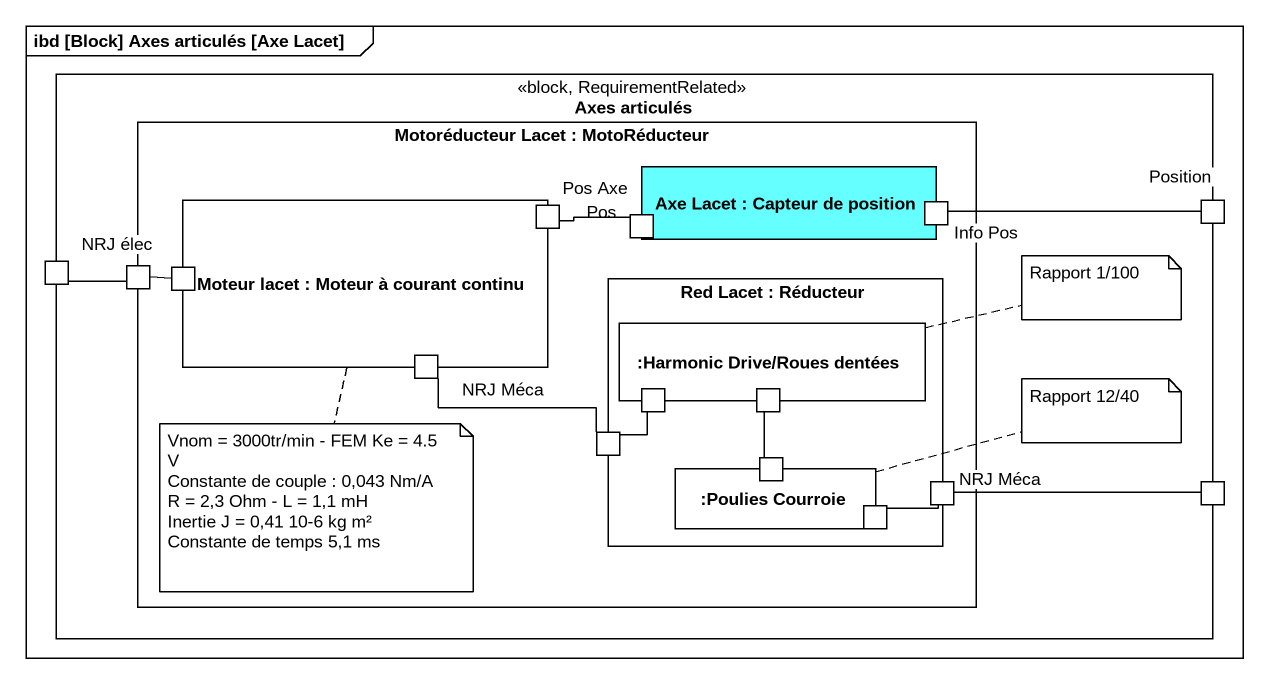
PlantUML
@startuml
mainframe ibd [Block] Axes articulés [Axe Lacet]
rectangle "Axes articulés" as Axes_articulés <<block, RequirementRelated>> {
  rectangle "Motoréducteur Lacet : MotoRéducteur" as Motoréducteur_Lacet {
    rectangle "Axe Lacet : Capteur de position" as Axe_Lacet #66FFFF {
      port Pos
      port "Info Pos" as Info_Pos
    }
    rectangle "Moteur lacet : Moteur à courant continu" as Moteur_lacet {
      port "Pos Axe" as Pos_Axe
      port "NRJ élec" as NRJ_élec
      port "NRJ Méca" as NRJ_Méca
    }
    port " " as port2
    rectangle "Red Lacet : Réducteur" as Red_Lacet {
      rectangle ":Harmonic Drive/Roues dentées" as Harmonic_Drive_Roues_dentées {
        port " " as port3
        port " " as port4
      }
      port " " as port5
      rectangle ":Poulies Courroie" as Poulies_Courroie {
        port " " as port6
        port " " as port7
      }
      port "NRJ Méca" as NRJ_Méca_2
    }
  }
  port Position
  port " " as port1
  port " " as port8
}
Pos_Axe -right- Pos
Info_Pos -right- Position
port1 -right- port2
port2 -right- NRJ_élec
NRJ_Méca -right- port5
port4 -- port6
port5 -up- port3
port7 -right- NRJ_Méca_2
NRJ_Méca_2 -right- port8
note right of Harmonic_Drive_Roues_dentées : Rapport 1/100
note right of Poulies_Courroie : Rapport 12/40
note bottom of Moteur_lacet
  Vnom = 3000tr/min - FEM Ke = 4.5 V
  Constante de couple : 0,043 Nm/A
  R = 2,3 Ohm - L = 1,1 mH
  Inertie J = 0,41 10-6 kg m²
  Constante de temps 5,1 ms
end note
@enduml
